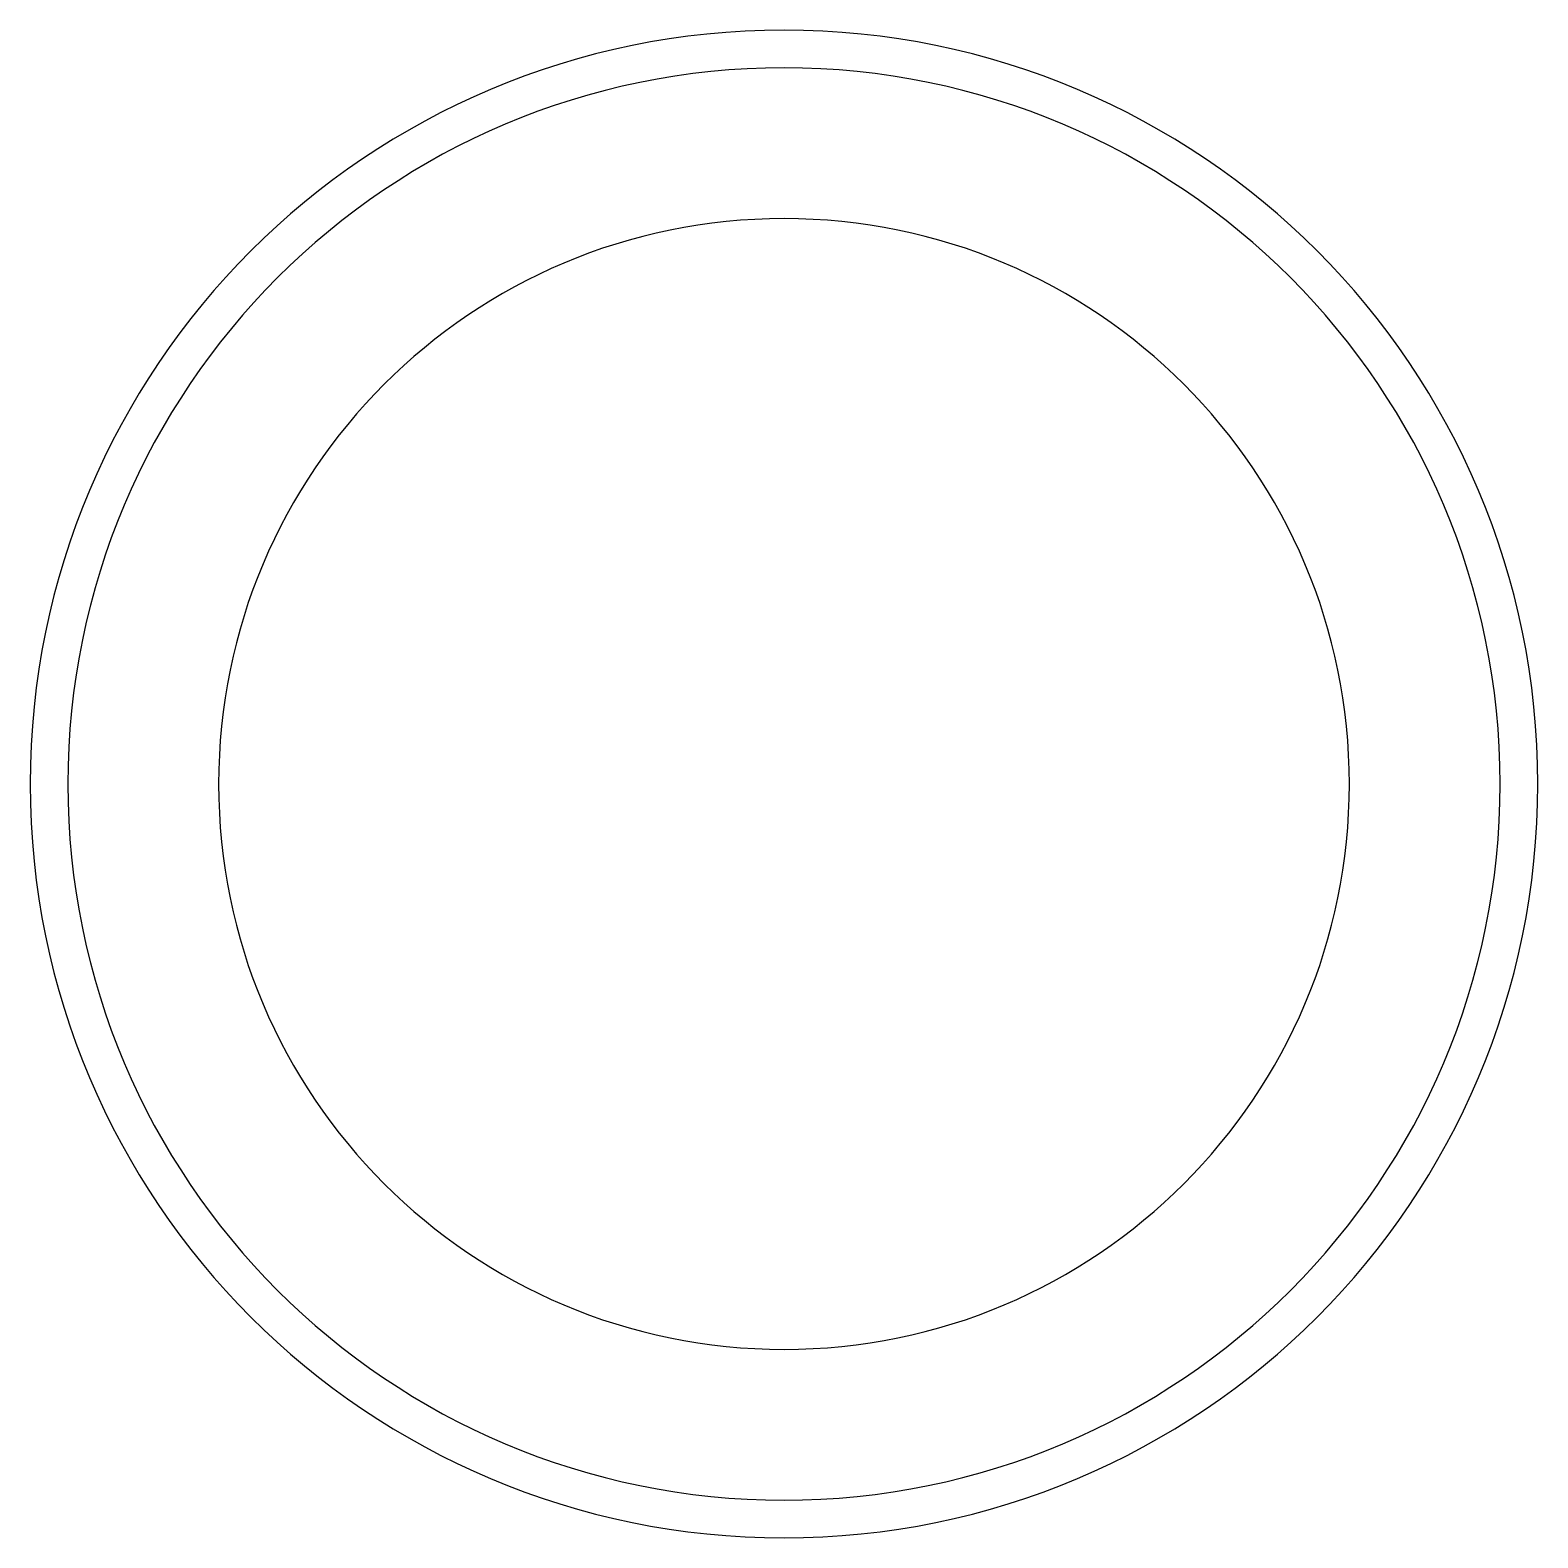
# Model space of a CAD drawing. Header units: millimetres. Extents: x 400.5 to 440.5, y 277 to 317.
import ezdxf

# ---------------------------------------------------------------- set-up
doc = ezdxf.new("R2010")
doc.units = ezdxf.units.MM

msp = doc.modelspace()

# ---------------------------------------------------------------- linework, layer by layer
at = {"color": 7, "linetype": 'Continuous', "lineweight": 25}
for radius, start, end in [(20, 90, 270), (20, 270, 90), (19, 90, 270), (19, 270, 90), (15, 90, 270), (15, 270, 90)]:
    msp.add_arc((420.5, 297), radius, start, end, dxfattribs=at)

doc.saveas('drawing.dxf')
